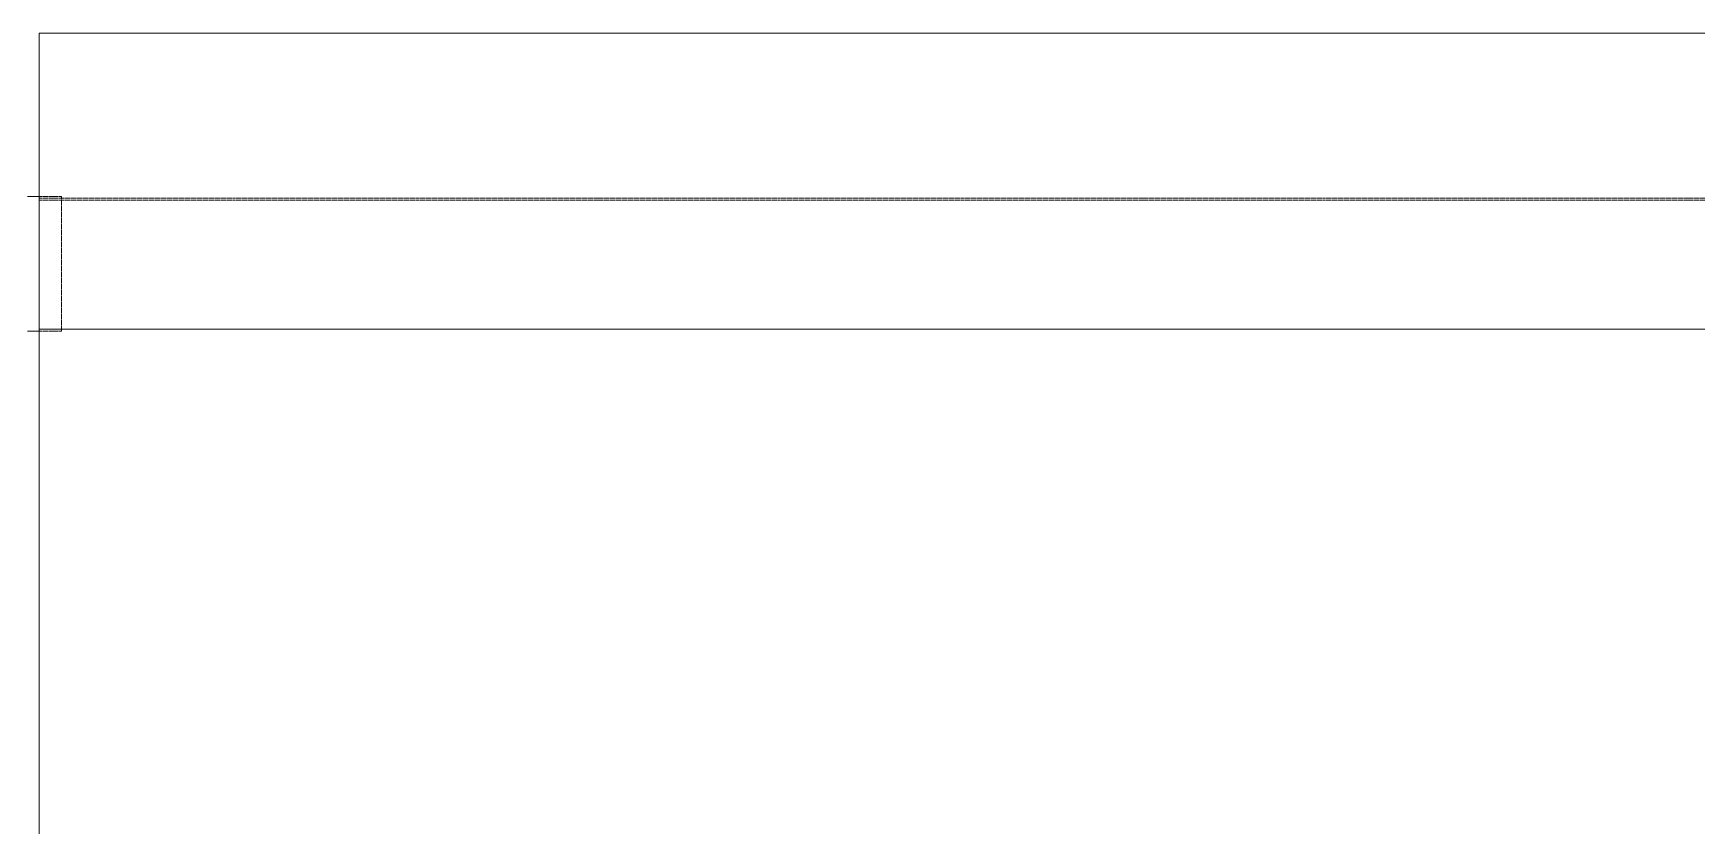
# Model space of a CAD drawing. Header units: millimetres. Extents: x 5343 to 29633, y -275 to 12336.
# Drawn here: x 20440 to 20960, y 6140 to 6388 of the extents above; entities that cross this region are included whole.
import ezdxf

# ---------------------------------------------------------------- set-up
doc = ezdxf.new("R2010")
doc.units = ezdxf.units.MM
doc.linetypes.add('HIDDEN', pattern=[0.375, 0.25, -0.125])

msp = doc.modelspace()

# ---------------------------------------------------------------- linework, layer by layer
at = {"linetype": 'Continuous', "lineweight": 15}
for p, q in [((21382.26, 6387.89), (20442.26, 6387.89)), ((20442.26, 6336.89), (20438.6, 6336.89)), ((20438.6, 6294.89), (20442.26, 6294.89)), ((21382.26, 6295.44), (20442.26, 6295.44))]:
    msp.add_line(p, q, dxfattribs=at)
at = {"linetype": 'Continuous', "lineweight": 0}
for p, q in [((20442.26, 6387.89), (20442.26, 6295.44)), ((20442.26, 6295.44), (20442.26, 2052.83))]:
    msp.add_line(p, q, dxfattribs=at)
at = {"linetype": 'HIDDEN', "lineweight": 0}
for p, q in [((20449.26, 6336.89), (20442.26, 6336.89)), ((21382.26, 6336.34), (20442.26, 6336.34)), ((21382.26, 6335.77), (20442.26, 6335.77)), ((20449.26, 6336.75), (20449.26, 6336.89)), ((20449.26, 6294.89), (20449.26, 6336.75)), ((20442.26, 6294.89), (20449.26, 6294.89))]:
    msp.add_line(p, q, dxfattribs=at)

doc.saveas('drawing.dxf')
